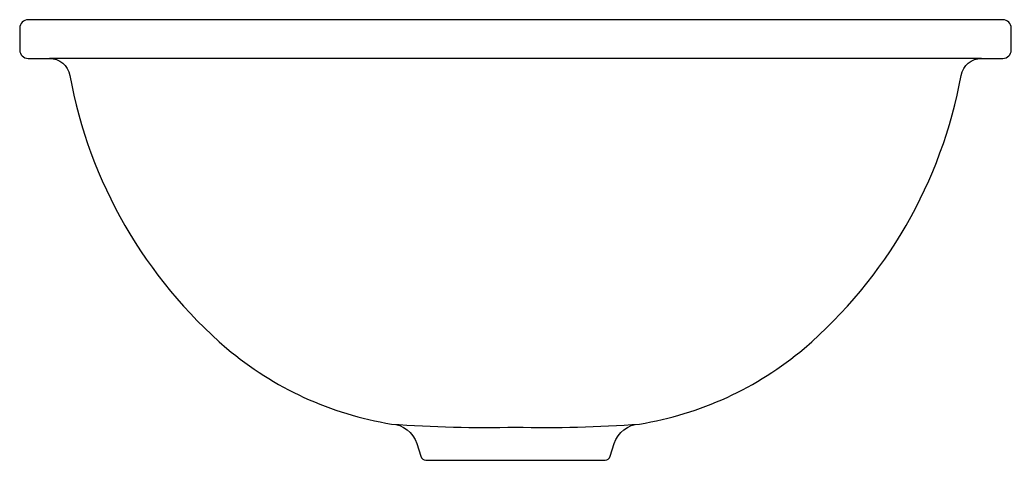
# Model space of a CAD drawing. Extents: x -827.934 to -827.574, y 505.722 to 505.882.
import ezdxf

# ---------------------------------------------------------------- set-up
doc = ezdxf.new("R2010")
doc.units = 0
doc.header["$LTSCALE"] = 50
doc.header["$MEASUREMENT"] = 0
doc.layers.add('A-PECAS', color=2, linetype='CONTINUOUS')
doc.layers.add('ESC1-50', color=1, linetype='CONTINUOUS')

# ---------------------------------------------------------------- blocks, each defined once
blk = doc.blocks.new('L-42-E')
at = {"layer": 'A-PECAS'}
blk.add_lwpolyline([(0.265, 0.64), (0.29752, 0.64, 0.329254), (0.29943, 0.64141), (0.30087, 0.64609, -0.319429), (0.31008, 0.65314, 0.135566), (0.36982, 0.68062, 0.171755), (0.42687, 0.77982, -0.363458), (0.43425, 0.786), (0.442, 0.786, 0.414214), (0.445, 0.789), (0.445, 0.797, 0.414214), (0.442, 0.8), (0.265, 0.8), (0.088, 0.8, 0.414214), (0.085, 0.797), (0.085, 0.789, 0.414214), (0.088, 0.786), (0.09575, 0.786, -0.363458), (0.10313, 0.77982, 0.171755), (0.16018, 0.68062, 0.135566), (0.21992, 0.65314, -0.319429), (0.22913, 0.64609), (0.23057, 0.64141, 0.329254), (0.23248, 0.64)], format="xyb", close=True, dxfattribs=at)
at = {"layer": 'ESC1-50'}
blk.add_lwpolyline([(0.43425, 0.786), (0.4278, 0.786), (0.265, 0.786), (0.1022, 0.786), (0.09575, 0.786)], dxfattribs=at)
blk.add_lwpolyline([(0.21992, 0.65314, 0.023255), (0.265, 0.652, 0.023255), (0.31008, 0.65314, 0.023255)], format="xyb", dxfattribs=at)

msp = doc.modelspace()

# ---------------------------------------------------------------- block references
at = {"layer": 'A-PECAS'}
msp.add_blockref('L-42-E', (-828.01878, 505.08204), dxfattribs=at)

doc.saveas('drawing.dxf')
